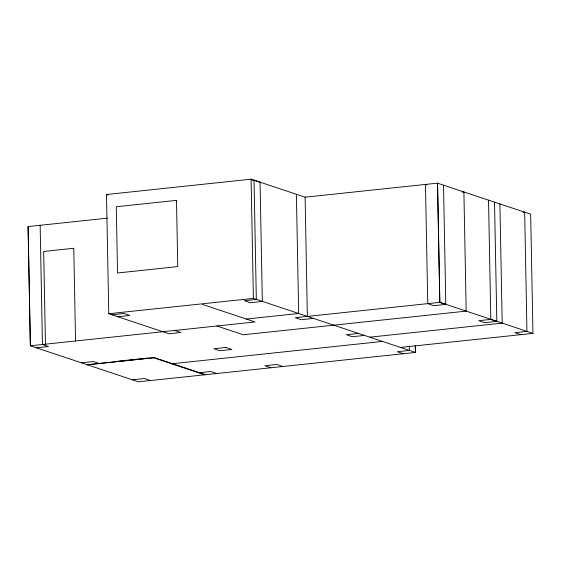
<?xml version="1.0" encoding="UTF-8"?>
<svg xmlns="http://www.w3.org/2000/svg" width="561" height="561" viewBox="0 0 561 561"><rect width="100%" height="100%" fill="white"/><g stroke="black" fill="none" stroke-linecap="round" stroke-linejoin="round"><path stroke-width="0.84" d="M174.892 330.478L180.894 332.484L168.854 333.76L108.778 313.732L106.485 194.52L251.104 179.183L305.352 197.269M252.324 180.404L254.042 180.221L260.045 182.22L262.338 301.425L250.297 302.709L244.294 300.703L256.335 299.427L254.042 180.221M107.347 218.166L28.05 226.574L30.336 345.779L138.434 381.817L415.505 352.434L415.371 345.471M462.152 192.1L463.891 191.918L466.184 311.124L243.236 334.77L216.911 325.997M522.936 212.36L524.661 212.177L526.947 331.383L514.907 332.659L520.91 334.658M108.778 313.732L253.397 298.396L415.505 352.434M111.842 314.749L123.883 313.473L129.886 315.471L117.838 316.755M246.314 319.041L298.676 313.487L296.39 194.281M30.336 345.779L255.045 321.951L202.528 304.448M443.513 185.179L445.799 304.385L439.796 302.386L437.51 183.181L530.664 214.176L532.95 333.381L439.859 302.351L295.303 317.708L301.306 319.714L313.347 318.431M36.402 347.806L48.442 346.53L42.44 344.524L40.154 225.319M445.799 304.385L433.758 305.668L427.755 303.662L425.469 184.457L426.97 184.955M81.415 362.806L93.456 361.529L99.458 363.535M358.36 333.437L346.319 334.714L352.322 336.719L364.362 335.443M496.815 321.39L490.812 319.391L478.771 320.668L484.774 322.673L496.815 321.39L494.529 202.184M118.013 361.207L148.118 358.016M87.2 364.734L154.366 357.616L205.599 374.692M87.418 364.811L153.644 357.785L204.66 374.79M369.741 337.175L502.193 323.129L499.9 203.924M171.645 363.787L382.371 341.439M400.498 347.427L532.95 333.381M132.431 379.811L144.472 378.535L150.474 380.54M198.657 372.792L210.698 371.515L216.7 373.514M106.485 194.52L108.147 195.074M403.338 353.725L397.335 351.719L409.376 350.443L409.292 346.095M282.926 366.494L276.924 364.489L264.883 365.765L270.886 367.771M488.526 200.186L490.812 319.391M439.859 302.351L437.573 183.145L305.121 197.191L307.344 316.432M415.245 345.485L415.378 352.448M251.104 179.183L253.397 298.396M75.553 340.99L73.779 248.271L43.674 251.461L45.455 344.181M28.113 226.595L30.399 345.8M176.484 200.368L116.274 206.757L117.544 272.983L177.753 266.601L176.484 200.368M225.908 347.483L213.867 348.76L219.87 350.765L231.91 349.489L225.908 347.483"/></g></svg>
